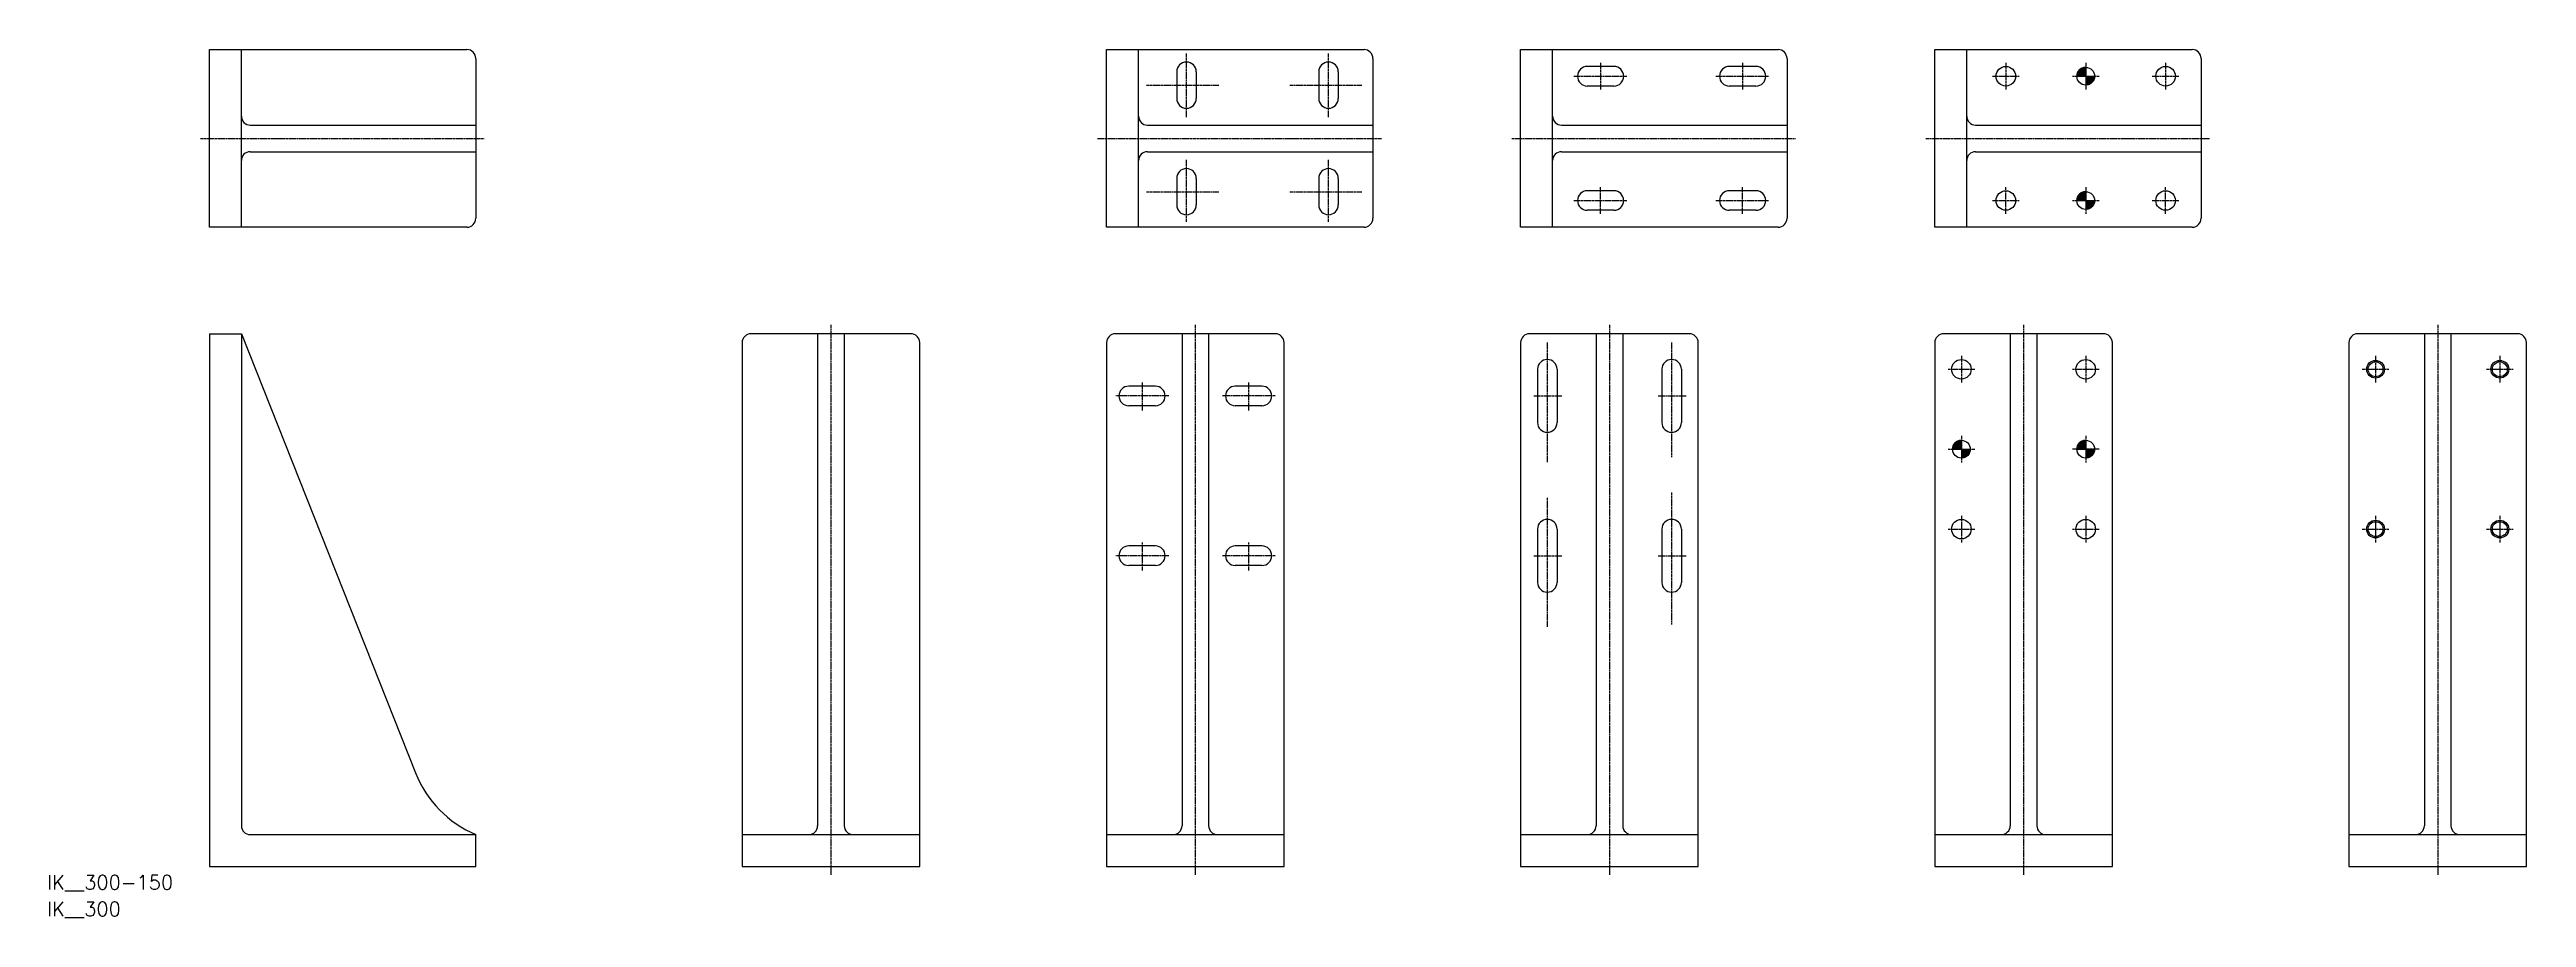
# Model space of a CAD drawing. Extents: x 11 to 1406, y 9 to 498.
import ezdxf

# ---------------------------------------------------------------- set-up
doc = ezdxf.new("R2010")
doc.units = 0
doc.linetypes.add('CENTER', pattern=[2, 1.25, -0.25, 0.25, -0.25])
doc.layers.get('0').update_dxf_attribs({"linetype": 'CONTINUOUS'})
doc.layers.add('CENTER', color=1, linetype='CENTER')
doc.styles.get("Standard").update_dxf_attribs({"font": 'txt.shx'})

# ---------------------------------------------------------------- blocks, each defined once
blk = doc.blocks.new('*U2')
at = {"color": 7, "linetype": 'CONTINUOUS'}
for p, q in [((1153.2, 484.2), (1153, 482.9)), ((1153, 482.9), (1158, 482.9)), ((1153.7, 485.4), (1153.2, 484.2)), ((1154.5, 486.5), (1153.7, 485.4)), ((1155.5, 487.3), (1154.5, 486.5)), ((1156.7, 487.8), (1155.5, 487.3)), ((1158, 487.9), (1156.7, 487.8)), ((1158, 487.8), (1158, 487.9)), ((1158, 487.8), (1158, 487.3)), ((1158, 487.3), (1158, 486.5)), ((1158, 486.5), (1158, 485.4)), ((1158, 485.4), (1158, 484.2)), ((1158, 484.2), (1158, 482.9)), ((1158, 482.9), (1163, 482.9)), ((1158, 482.9), (1158, 481.6)), ((1158, 481.6), (1158, 480.4)), ((1158, 480.4), (1158, 479.4)), ((1158, 479.4), (1158, 478.6)), ((1158, 478.6), (1158, 478.1)), ((1159.3, 478.1), (1158, 477.9)), ((1158, 477.9), (1158, 478.1)), ((1160.5, 478.6), (1159.3, 478.1)), ((1161.5, 479.4), (1160.5, 478.6)), ((1162.3, 480.4), (1161.5, 479.4)), ((1162.8, 481.6), (1162.3, 480.4)), ((1163, 482.9), (1162.8, 481.6))]:
    blk.add_line(p, q, dxfattribs=at)
for points in [[(1153.2, 484.2), (1153, 482.9), (1158, 482.9)], [(1153, 482.9), (1153, 482.9), (1158, 482.9)], [(1153.7, 485.4), (1153.2, 484.2), (1158, 484.2)], [(1154.5, 486.5), (1153.7, 485.4), (1158, 485.4)], [(1155.5, 487.3), (1154.5, 486.5), (1158, 486.5)], [(1156.7, 487.8), (1155.5, 487.3), (1158, 487.3)], [(1158, 487.9), (1156.7, 487.8), (1158, 487.8)], [(1158, 482.9), (1158, 482.9), (1163, 482.9)], [(1158, 482.9), (1158, 481.6), (1162.8, 481.6)], [(1158, 481.6), (1158, 480.4), (1162.3, 480.4)], [(1158, 480.4), (1158, 479.4), (1161.5, 479.4)], [(1158, 479.4), (1158, 478.6), (1160.5, 478.6)], [(1158, 478.6), (1158, 478.1), (1159.3, 478.1)]]:
    blk.add_solid(points, dxfattribs=at)
at = {"color": 7, "linetype": 'CONTINUOUS', "extrusion": (0, 0, -1)}
for points in [[(-1153.2, 484.2), (-1158, 484.2), (-1158, 482.9)], [(-1153.7, 485.4), (-1158, 485.4), (-1158, 484.2)], [(-1154.5, 486.5), (-1158, 486.5), (-1158, 485.4)], [(-1155.5, 487.3), (-1158, 487.3), (-1158, 486.5)], [(-1156.7, 487.8), (-1158, 487.8), (-1158, 487.3)], [(-1158, 482.9), (-1163, 482.9), (-1162.8, 481.6)], [(-1158, 481.6), (-1162.8, 481.6), (-1162.3, 480.4)], [(-1158, 480.4), (-1162.3, 480.4), (-1161.5, 479.4)], [(-1158, 479.4), (-1161.5, 479.4), (-1160.5, 478.6)], [(-1158, 478.6), (-1160.5, 478.6), (-1159.3, 478.1)], [(-1158, 478.1), (-1159.3, 478.1), (-1158, 477.9)]]:
    blk.add_solid(points, dxfattribs=at)
blk = doc.blocks.new('*U3')
at = {"color": 7, "linetype": 'CONTINUOUS'}
for p, q in [((1153.2, 414.2), (1153, 412.9)), ((1153, 412.9), (1158, 412.9)), ((1153.7, 415.4), (1153.2, 414.2)), ((1154.5, 416.5), (1153.7, 415.4)), ((1155.5, 417.3), (1154.5, 416.5)), ((1156.7, 417.8), (1155.5, 417.3)), ((1158, 417.9), (1156.7, 417.8)), ((1158, 417.8), (1158, 417.9)), ((1158, 417.8), (1158, 417.3)), ((1158, 417.3), (1158, 416.5)), ((1158, 416.5), (1158, 415.4)), ((1158, 415.4), (1158, 414.2)), ((1158, 414.2), (1158, 412.9)), ((1158, 412.9), (1163, 412.9)), ((1158, 412.9), (1158, 411.6)), ((1158, 411.6), (1158, 410.4)), ((1158, 410.4), (1158, 409.4)), ((1158, 409.4), (1158, 408.6)), ((1158, 408.6), (1158, 408.1)), ((1159.3, 408.1), (1158, 407.9)), ((1158, 407.9), (1158, 408.1)), ((1160.5, 408.6), (1159.3, 408.1)), ((1161.5, 409.4), (1160.5, 408.6)), ((1162.3, 410.4), (1161.5, 409.4)), ((1162.8, 411.6), (1162.3, 410.4)), ((1163, 412.9), (1162.8, 411.6))]:
    blk.add_line(p, q, dxfattribs=at)
for points in [[(1153.2, 414.2), (1153, 412.9), (1158, 412.9)], [(1153, 412.9), (1153, 412.9), (1158, 412.9)], [(1153.7, 415.4), (1153.2, 414.2), (1158, 414.2)], [(1154.5, 416.5), (1153.7, 415.4), (1158, 415.4)], [(1155.5, 417.3), (1154.5, 416.5), (1158, 416.5)], [(1156.7, 417.8), (1155.5, 417.3), (1158, 417.3)], [(1158, 417.9), (1156.7, 417.8), (1158, 417.8)], [(1158, 412.9), (1158, 412.9), (1163, 412.9)], [(1158, 412.9), (1158, 411.6), (1162.8, 411.6)], [(1158, 411.6), (1158, 410.4), (1162.3, 410.4)], [(1158, 410.4), (1158, 409.4), (1161.5, 409.4)], [(1158, 409.4), (1158, 408.6), (1160.5, 408.6)], [(1158, 408.6), (1158, 408.1), (1159.3, 408.1)]]:
    blk.add_solid(points, dxfattribs=at)
at = {"color": 7, "linetype": 'CONTINUOUS', "extrusion": (0, 0, -1)}
for points in [[(-1153.2, 414.2), (-1158, 414.2), (-1158, 412.9)], [(-1153.7, 415.4), (-1158, 415.4), (-1158, 414.2)], [(-1154.5, 416.5), (-1158, 416.5), (-1158, 415.4)], [(-1155.5, 417.3), (-1158, 417.3), (-1158, 416.5)], [(-1156.7, 417.8), (-1158, 417.8), (-1158, 417.3)], [(-1158, 412.9), (-1163, 412.9), (-1162.8, 411.6)], [(-1158, 411.6), (-1162.8, 411.6), (-1162.3, 410.4)], [(-1158, 410.4), (-1162.3, 410.4), (-1161.5, 409.4)], [(-1158, 409.4), (-1161.5, 409.4), (-1160.5, 408.6)], [(-1158, 408.6), (-1160.5, 408.6), (-1159.3, 408.1)], [(-1158, 408.1), (-1159.3, 408.1), (-1158, 407.9)]]:
    blk.add_solid(points, dxfattribs=at)
blk = doc.blocks.new('*U4')
at = {"color": 7, "linetype": 'CONTINUOUS'}
for p, q in [((1153.2, 274.2), (1153, 272.9)), ((1153, 272.9), (1158, 272.9)), ((1153.7, 275.4), (1153.2, 274.2)), ((1154.5, 276.5), (1153.7, 275.4)), ((1155.5, 277.3), (1154.5, 276.5)), ((1156.7, 277.8), (1155.5, 277.3)), ((1158, 277.9), (1156.7, 277.8)), ((1158, 277.8), (1158, 277.9)), ((1158, 277.8), (1158, 277.3)), ((1158, 277.3), (1158, 276.5)), ((1158, 276.5), (1158, 275.4)), ((1158, 275.4), (1158, 274.2)), ((1158, 274.2), (1158, 272.9)), ((1158, 272.9), (1163, 272.9)), ((1158, 272.9), (1158, 271.6)), ((1158, 271.6), (1158, 270.4)), ((1158, 270.4), (1158, 269.4)), ((1158, 269.4), (1158, 268.6)), ((1158, 268.6), (1158, 268.1)), ((1159.3, 268.1), (1158, 267.9)), ((1158, 267.9), (1158, 268.1)), ((1160.5, 268.6), (1159.3, 268.1)), ((1161.5, 269.4), (1160.5, 268.6)), ((1162.3, 270.4), (1161.5, 269.4)), ((1162.8, 271.6), (1162.3, 270.4)), ((1163, 272.9), (1162.8, 271.6))]:
    blk.add_line(p, q, dxfattribs=at)
for points in [[(1153.2, 274.2), (1153, 272.9), (1158, 272.9)], [(1153, 272.9), (1153, 272.9), (1158, 272.9)], [(1153.7, 275.4), (1153.2, 274.2), (1158, 274.2)], [(1154.5, 276.5), (1153.7, 275.4), (1158, 275.4)], [(1155.5, 277.3), (1154.5, 276.5), (1158, 276.5)], [(1156.7, 277.8), (1155.5, 277.3), (1158, 277.3)], [(1158, 277.9), (1156.7, 277.8), (1158, 277.8)], [(1158, 272.9), (1158, 272.9), (1163, 272.9)], [(1158, 272.9), (1158, 271.6), (1162.8, 271.6)], [(1158, 271.6), (1158, 270.4), (1162.3, 270.4)], [(1158, 270.4), (1158, 269.4), (1161.5, 269.4)], [(1158, 269.4), (1158, 268.6), (1160.5, 268.6)], [(1158, 268.6), (1158, 268.1), (1159.3, 268.1)]]:
    blk.add_solid(points, dxfattribs=at)
at = {"color": 7, "linetype": 'CONTINUOUS', "extrusion": (0, 0, -1)}
for points in [[(-1153.2, 274.2), (-1158, 274.2), (-1158, 272.9)], [(-1153.7, 275.4), (-1158, 275.4), (-1158, 274.2)], [(-1154.5, 276.5), (-1158, 276.5), (-1158, 275.4)], [(-1155.5, 277.3), (-1158, 277.3), (-1158, 276.5)], [(-1156.7, 277.8), (-1158, 277.8), (-1158, 277.3)], [(-1158, 272.9), (-1163, 272.9), (-1162.8, 271.6)], [(-1158, 271.6), (-1162.8, 271.6), (-1162.3, 270.4)], [(-1158, 270.4), (-1162.3, 270.4), (-1161.5, 269.4)], [(-1158, 269.4), (-1161.5, 269.4), (-1160.5, 268.6)], [(-1158, 268.6), (-1160.5, 268.6), (-1159.3, 268.1)], [(-1158, 268.1), (-1159.3, 268.1), (-1158, 267.9)]]:
    blk.add_solid(points, dxfattribs=at)
blk = doc.blocks.new('*U5')
at = {"color": 7, "linetype": 'CONTINUOUS'}
for p, q in [((1083.2, 274.2), (1083, 272.9)), ((1083, 272.9), (1088, 272.9)), ((1083.7, 275.4), (1083.2, 274.2)), ((1084.5, 276.5), (1083.7, 275.4)), ((1085.5, 277.3), (1084.5, 276.5)), ((1086.7, 277.8), (1085.5, 277.3)), ((1088, 277.9), (1086.7, 277.8)), ((1088, 277.8), (1088, 277.9)), ((1088, 277.8), (1088, 277.3)), ((1088, 277.3), (1088, 276.5)), ((1088, 276.5), (1088, 275.4)), ((1088, 275.4), (1088, 274.2)), ((1088, 274.2), (1088, 272.9)), ((1088, 272.9), (1093, 272.9)), ((1088, 272.9), (1088, 271.6)), ((1088, 271.6), (1088, 270.4)), ((1088, 270.4), (1088, 269.4)), ((1088, 269.4), (1088, 268.6)), ((1088, 268.6), (1088, 268.1)), ((1089.3, 268.1), (1088, 267.9)), ((1088, 267.9), (1088, 268.1)), ((1090.5, 268.6), (1089.3, 268.1)), ((1091.5, 269.4), (1090.5, 268.6)), ((1092.3, 270.4), (1091.5, 269.4)), ((1092.8, 271.6), (1092.3, 270.4)), ((1093, 272.9), (1092.8, 271.6))]:
    blk.add_line(p, q, dxfattribs=at)
for points in [[(1083.2, 274.2), (1083, 272.9), (1088, 272.9)], [(1083, 272.9), (1083, 272.9), (1088, 272.9)], [(1083.7, 275.4), (1083.2, 274.2), (1088, 274.2)], [(1084.5, 276.5), (1083.7, 275.4), (1088, 275.4)], [(1085.5, 277.3), (1084.5, 276.5), (1088, 276.5)], [(1086.7, 277.8), (1085.5, 277.3), (1088, 277.3)], [(1088, 277.9), (1086.7, 277.8), (1088, 277.8)], [(1088, 272.9), (1088, 272.9), (1093, 272.9)], [(1088, 272.9), (1088, 271.6), (1092.8, 271.6)], [(1088, 271.6), (1088, 270.4), (1092.3, 270.4)], [(1088, 270.4), (1088, 269.4), (1091.5, 269.4)], [(1088, 269.4), (1088, 268.6), (1090.5, 268.6)], [(1088, 268.6), (1088, 268.1), (1089.3, 268.1)]]:
    blk.add_solid(points, dxfattribs=at)
at = {"color": 7, "linetype": 'CONTINUOUS', "extrusion": (0, 0, -1)}
for points in [[(-1083.2, 274.2), (-1088, 274.2), (-1088, 272.9)], [(-1083.7, 275.4), (-1088, 275.4), (-1088, 274.2)], [(-1084.5, 276.5), (-1088, 276.5), (-1088, 275.4)], [(-1085.5, 277.3), (-1088, 277.3), (-1088, 276.5)], [(-1086.7, 277.8), (-1088, 277.8), (-1088, 277.3)], [(-1088, 272.9), (-1093, 272.9), (-1092.8, 271.6)], [(-1088, 271.6), (-1092.8, 271.6), (-1092.3, 270.4)], [(-1088, 270.4), (-1092.3, 270.4), (-1091.5, 269.4)], [(-1088, 269.4), (-1091.5, 269.4), (-1090.5, 268.6)], [(-1088, 268.6), (-1090.5, 268.6), (-1089.3, 268.1)], [(-1088, 268.1), (-1089.3, 268.1), (-1088, 267.9)]]:
    blk.add_solid(points, dxfattribs=at)

msp = doc.modelspace()

# ---------------------------------------------------------------- linework, layer by layer
at = {"color": 7, "linetype": 'CONTINUOUS'}
for p, q in [((101.4, 497.9), (246.4, 497.9)), ((101.4, 397.9), (101.4, 497.9)), ((119.4, 397.9), (119.4, 497.9)), ((251.4, 492.9), (251.4, 402.9)), ((606.6, 497.9), (751.6, 497.9)), ((606.6, 397.9), (606.6, 497.9)), ((624.6, 397.9), (624.6, 497.9)), ((756.6, 492.9), (756.6, 402.9)), ((839.8, 497.9), (984.8, 497.9)), ((839.8, 397.9), (839.8, 497.9)), ((857.8, 397.9), (857.8, 497.9)), ((892.3, 488.4), (877.3, 488.4)), ((972.3, 488.4), (957.3, 488.4)), ((989.8, 492.9), (989.8, 402.9)), ((1073, 497.9), (1218, 497.9)), ((1073, 397.9), (1073, 497.9)), ((1091, 397.9), (1091, 497.9)), ((1223, 492.9), (1223, 402.9)), ((646.1, 485.4), (646.1, 470.4)), ((657.1, 485.4), (657.1, 470.4)), ((726.1, 485.4), (726.1, 470.4)), ((737.1, 485.4), (737.1, 470.4)), ((892.3, 477.4), (877.3, 477.4)), ((972.3, 477.4), (957.3, 477.4)), ((124.4, 455.4), (251.4, 455.4)), ((629.6, 455.4), (756.6, 455.4)), ((862.8, 455.4), (989.8, 455.4)), ((1096, 455.4), (1223, 455.4)), ((124.4, 440.4), (251.4, 440.4)), ((629.6, 440.4), (756.6, 440.4)), ((862.8, 440.4), (989.8, 440.4)), ((1096, 440.4), (1223, 440.4)), ((646.1, 425.4), (646.1, 410.4)), ((657.1, 425.4), (657.1, 410.4)), ((726.1, 425.4), (726.1, 410.4)), ((737.1, 425.4), (737.1, 410.4)), ((892.3, 418.4), (877.3, 418.4)), ((892.3, 407.4), (877.3, 407.4)), ((972.3, 418.4), (957.3, 418.4)), ((972.3, 407.4), (957.3, 407.4)), ((246.4, 397.9), (101.4, 397.9)), ((751.6, 397.9), (606.6, 397.9)), ((984.8, 397.9), (839.8, 397.9)), ((1218, 397.9), (1073, 397.9)), ((101.4, 337.9), (101.4, 37.9)), ((101.4, 337.9), (119.4, 337.9)), ((119.4, 337.9), (119.4, 60.9)), ((496.4, 337.9), (406.4, 337.9)), ((443.9, 337.9), (443.9, 60.9)), ((458.9, 337.9), (458.9, 60.9)), ((701.6, 337.9), (611.6, 337.9)), ((649.1, 337.9), (649.1, 60.9)), ((664.1, 337.9), (664.1, 60.9)), ((934.8, 337.9), (844.8, 337.9)), ((882.3, 337.9), (882.3, 60.9)), ((897.3, 337.9), (897.3, 60.9)), ((1168, 337.9), (1078, 337.9)), ((1115.5, 337.9), (1115.5, 60.9)), ((1130.5, 337.9), (1130.5, 60.9)), ((1401.2, 337.9), (1311.2, 337.9)), ((1348.7, 337.9), (1348.7, 60.9)), ((1363.7, 337.9), (1363.7, 60.9)), ((401.4, 332.9), (401.4, 37.9)), ((501.4, 37.9), (501.4, 332.9)), ((606.6, 332.9), (606.6, 37.9)), ((706.6, 37.9), (706.6, 332.9)), ((839.8, 332.9), (839.8, 37.9)), ((939.8, 37.9), (939.8, 332.9)), ((1073, 332.9), (1073, 37.9)), ((1173, 37.9), (1173, 332.9)), ((1306.2, 332.9), (1306.2, 37.9)), ((1406.2, 37.9), (1406.2, 332.9)), ((634.1, 308.4), (619.1, 308.4)), ((694.1, 308.4), (679.1, 308.4)), ((849.3, 317.9), (849.3, 287.9)), ((860.3, 317.9), (860.3, 287.9)), ((919.3, 317.9), (919.3, 287.9)), ((930.3, 317.9), (930.3, 287.9)), ((634.1, 297.4), (619.1, 297.4)), ((694.1, 297.4), (679.1, 297.4)), ((849.3, 227.9), (849.3, 197.9)), ((860.3, 227.9), (860.3, 197.9)), ((919.3, 227.9), (919.3, 197.9)), ((930.3, 227.9), (930.3, 197.9)), ((634.1, 218.4), (619.1, 218.4)), ((694.1, 218.4), (679.1, 218.4)), ((634.1, 207.4), (619.1, 207.4)), ((694.1, 207.4), (679.1, 207.4)), ((124.4, 55.9), (251.4, 55.9)), ((251.4, 37.9), (251.4, 55.9)), ((401.4, 55.9), (501.4, 55.9)), ((606.6, 55.9), (706.6, 55.9)), ((839.8, 55.9), (939.8, 55.9)), ((1073, 55.9), (1173, 55.9)), ((1306.2, 55.9), (1406.2, 55.9)), ((101.4, 37.9), (251.4, 37.9)), ((401.4, 37.9), (501.4, 37.9)), ((606.6, 37.9), (706.6, 37.9)), ((839.8, 37.9), (939.8, 37.9)), ((1073, 37.9), (1173, 37.9)), ((1306.2, 37.9), (1406.2, 37.9))]:
    msp.add_line(p, q, dxfattribs=at)
msp.add_lwpolyline([(119.4, 337.9), (217.5, 90.6, 0.201), (251.4, 55.9, 0.202585)], format="xyb", dxfattribs=at)
for centre, radius in [((1113, 482.9), 5.5), ((1203, 482.9), 5.5), ((1158, 482.9), 5), ((1113, 412.9), 5.5), ((1158, 412.9), 5), ((1203, 412.9), 5.5), ((1088, 317.9), 5.5), ((1158, 317.9), 5.5), ((1321.2, 317.9), 4.19), ((1391.2, 317.9), 4.19), ((1088, 272.9), 5), ((1158, 272.9), 5), ((1088, 227.9), 5.5), ((1158, 227.9), 5.5), ((1321.2, 227.9), 4.19), ((1391.2, 227.9), 4.19)]:
    msp.add_circle(centre, radius, dxfattribs=at)
at = {"color": 3, "linetype": 'CONTINUOUS'}
for centre in [(1321.2, 317.9), (1391.2, 317.9), (1321.2, 227.9), (1391.2, 227.9)]:
    msp.add_circle(centre, 5, dxfattribs=at)
at = {"color": 7, "linetype": 'CONTINUOUS'}
for centre, radius, start, end in [((246.4, 492.9), 5, 0, 90), ((651.6, 485.4), 5.5, 0, 180), ((731.6, 485.4), 5.5, 0, 180), ((751.6, 492.9), 5, 0, 90), ((877.3, 482.9), 5.5, 90, 270), ((892.3, 482.9), 5.5, 270, 90), ((957.3, 482.9), 5.5, 90, 270), ((972.3, 482.9), 5.5, 270, 90), ((984.8, 492.9), 5, 0, 90), ((1218, 492.9), 5, 0, 90), ((124.4, 460.4), 5, 180, 270), ((629.6, 460.4), 5, 180, 270), ((651.6, 470.4), 5.5, 180, 0), ((731.6, 470.4), 5.5, 180, 0), ((862.8, 460.4), 5, 180, 270), ((1096, 460.4), 5, 180, 270), ((124.4, 435.4), 5, 90, 180), ((629.6, 435.4), 5, 90, 180), ((862.8, 435.4), 5, 90, 180), ((1096, 435.4), 5, 90, 180), ((651.6, 425.4), 5.5, 0, 180), ((731.6, 425.4), 5.5, 0, 180), ((651.6, 410.4), 5.5, 180, 0), ((731.6, 410.4), 5.5, 180, 0), ((877.3, 412.9), 5.5, 90, 270), ((892.3, 412.9), 5.5, 270, 90), ((957.3, 412.9), 5.5, 90, 270), ((972.3, 412.9), 5.5, 270, 90), ((246.4, 402.9), 5, 270, 0), ((751.6, 402.9), 5, 270, 0), ((984.8, 402.9), 5, 270, 0), ((1218, 402.9), 5, 270, 0), ((406.4, 332.9), 5, 90, 180), ((496.4, 332.9), 5, 0, 90), ((611.6, 332.9), 5, 90, 180), ((701.6, 332.9), 5, 0, 90), ((844.8, 332.9), 5, 90, 180), ((934.8, 332.9), 5, 0, 90), ((1078, 332.9), 5, 90, 180), ((1168, 332.9), 5, 0, 90), ((1311.2, 332.9), 5, 90, 180), ((1401.2, 332.9), 5, 0, 90), ((854.8, 317.9), 5.5, 0, 180), ((924.8, 317.9), 5.5, 0, 180), ((619.1, 302.9), 5.5, 90, 270), ((634.1, 302.9), 5.5, 270, 90), ((679.1, 302.9), 5.5, 90, 270), ((694.1, 302.9), 5.5, 270, 90), ((854.8, 287.9), 5.5, 180, 0), ((924.8, 287.9), 5.5, 180, 0), ((854.8, 227.9), 5.5, 0, 180), ((924.8, 227.9), 5.5, 0, 180), ((619.1, 212.9), 5.5, 90, 270), ((634.1, 212.9), 5.5, 270, 90), ((679.1, 212.9), 5.5, 90, 270), ((694.1, 212.9), 5.5, 270, 90), ((854.8, 197.9), 5.5, 180, 0), ((924.8, 197.9), 5.5, 180, 0), ((124.4, 60.9), 5, 180, 270), ((438.9, 60.9), 5, 270, 0), ((463.9, 60.9), 5, 180, 270), ((644.1, 60.9), 5, 270, 0), ((669.1, 60.9), 5, 180, 270), ((877.3, 60.9), 5, 270, 0), ((902.3, 60.9), 5, 180, 270), ((1110.5, 60.9), 5, 270, 0), ((1135.5, 60.9), 5, 180, 270), ((1343.7, 60.9), 5, 270, 0), ((1368.7, 60.9), 5, 180, 270)]:
    msp.add_arc(centre, radius, start, end, dxfattribs=at)
at = {"layer": 'CENTER', "color": 1, "linetype": 'CENTER'}
for p, q in [((651.6, 459.9), (651.6, 495.9)), ((731.6, 459.9), (731.6, 495.9)), ((884.8, 490.4), (884.8, 475.4)), ((964.8, 490.4), (964.8, 475.4)), ((1113, 490.4), (1113, 475.4)), ((1158, 490.4), (1158, 475.4)), ((1203, 490.4), (1203, 475.4)), ((629.1, 477.9), (669.8, 477.9)), ((709.8, 477.9), (750.4, 477.9)), ((869.8, 482.9), (899.8, 482.9)), ((949.8, 482.9), (979.8, 482.9)), ((1105.5, 482.9), (1120.5, 482.9)), ((1150.5, 482.9), (1165.5, 482.9)), ((1195.5, 482.9), (1210.5, 482.9)), ((96.4, 447.9), (256.4, 447.9)), ((601.6, 447.9), (761.6, 447.9)), ((834.8, 447.9), (994.8, 447.9)), ((1068, 447.9), (1228, 447.9)), ((651.6, 400.9), (651.6, 435.9)), ((731.6, 400.9), (731.6, 435.9)), ((884.8, 405.4), (884.8, 420.4)), ((964.8, 405.4), (964.8, 420.4)), ((1113, 405.4), (1113, 420.4)), ((1158, 420.4), (1158, 405.4)), ((1203, 405.4), (1203, 420.4)), ((629.1, 417.9), (669.8, 417.9)), ((709.8, 417.9), (750.4, 417.9)), ((869.8, 412.9), (899.8, 412.9)), ((949.8, 412.9), (979.8, 412.9)), ((1105.5, 412.9), (1120.5, 412.9)), ((1150.5, 412.9), (1165.5, 412.9)), ((1195.5, 412.9), (1210.5, 412.9)), ((451.4, 342.9), (451.4, 32.9)), ((656.6, 342.9), (656.6, 32.9)), ((889.8, 342.9), (889.8, 32.9)), ((1123, 342.9), (1123, 32.9)), ((1356.2, 342.9), (1356.2, 32.9)), ((854.8, 332.9), (854.8, 265.6)), ((924.8, 332.9), (924.8, 268.5)), ((1088, 325.4), (1088, 310.4)), ((1158, 325.4), (1158, 310.4)), ((1321.2, 325.4), (1321.2, 310.4)), ((1391.2, 325.4), (1391.2, 310.4)), ((626.6, 310.4), (626.6, 294.4)), ((686.6, 310.4), (686.6, 294.4)), ((1080.5, 317.9), (1095.5, 317.9)), ((1150.5, 317.9), (1165.5, 317.9)), ((1313.7, 317.9), (1328.7, 317.9)), ((1383.7, 317.9), (1398.7, 317.9)), ((641.6, 302.9), (611.6, 302.9)), ((701.6, 302.9), (671.6, 302.9)), ((847.3, 302.9), (863.3, 302.9)), ((917.3, 302.9), (933.3, 302.9)), ((1088, 280.4), (1088, 265.4)), ((1158, 280.4), (1158, 265.4)), ((1080.5, 272.9), (1095.5, 272.9)), ((1165.5, 272.9), (1150.5, 272.9)), ((854.8, 245.6), (854.8, 172.8)), ((924.8, 248.5), (924.8, 174.2)), ((1080.5, 227.9), (1095.5, 227.9)), ((1088, 235.4), (1088, 220.4)), ((1150.5, 227.9), (1165.5, 227.9)), ((1158, 235.4), (1158, 220.4)), ((1313.7, 227.9), (1328.7, 227.9)), ((1321.2, 235.4), (1321.2, 220.4)), ((1383.7, 227.9), (1398.7, 227.9)), ((1391.2, 235.4), (1391.2, 220.4)), ((641.6, 212.9), (611.6, 212.9)), ((626.6, 220.4), (626.6, 204.4)), ((701.6, 212.9), (671.6, 212.9)), ((686.6, 220.4), (686.6, 204.4)), ((847.3, 212.9), (863.3, 212.9)), ((917.3, 212.9), (933.3, 212.9))]:
    msp.add_line(p, q, dxfattribs=at)

# ---------------------------------------------------------------- block references
at = {"color": 7, "linetype": 'CONTINUOUS'}
for name in ['*U2', '*U3', '*U5', '*U4']:
    msp.add_blockref(name, (0, 0), dxfattribs=at)

# ---------------------------------------------------------------- texts
for s, p in [('IK__300-150', (10, 25)), ('IK__300', (10, 10))]:
    msp.add_text(s, height=8, dxfattribs=at).set_placement(p)

doc.saveas('drawing.dxf')
